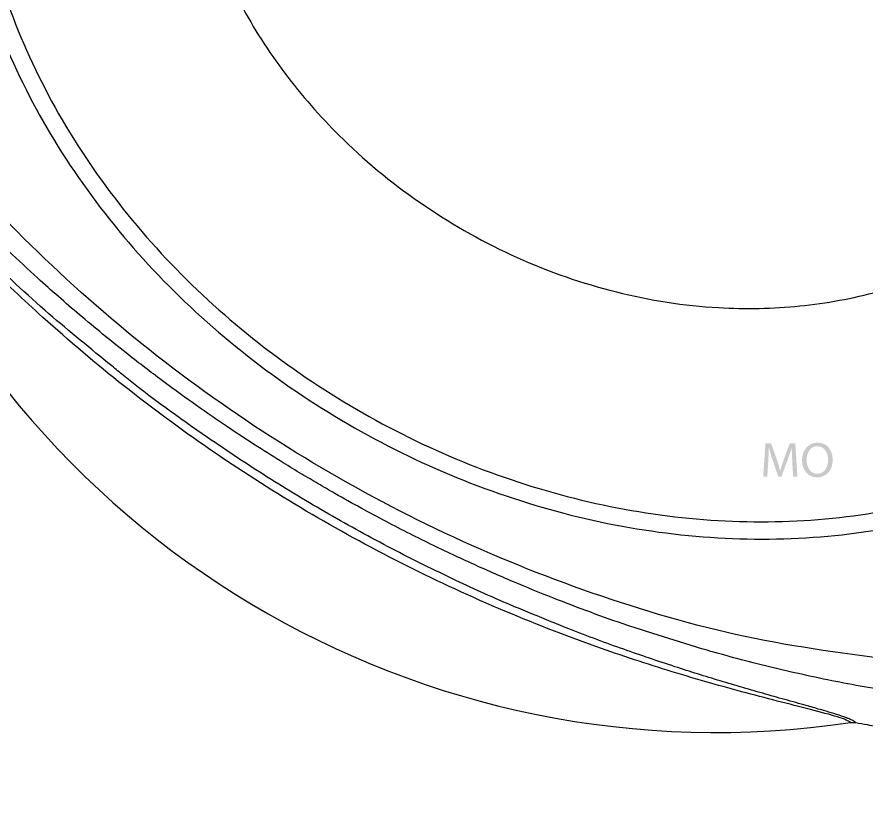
# Model space of a CAD drawing. Extents: x 527 to 611, y 788 to 934.
# Drawn here: x 561.071 to 563.125, y 807.586 to 809.486 of the extents above; entities that cross this region are included whole.
import ezdxf

# ---------------------------------------------------------------- set-up
doc = ezdxf.new("R2010")
doc.units = 0
doc.header["$MEASUREMENT"] = 0
doc.layers.add('1', color=4, linetype='Continuous')
doc.layers.add('GEOMETRY', color=3, linetype='Continuous', lineweight=25)

# ---------------------------------------------------------------- blocks, each defined once
blk = doc.blocks.new('2026_FLAIR')
at = {"layer": 'GEOMETRY'}
for p, q in [((36.0201, 4.4173), (36.0265, 4.4177)), ((36.0265, 4.4177), (36.0329, 4.4171))]:
    blk.add_line(p, q, dxfattribs=at)
blk.add_arc((35.6964, 6.5889), 2.1956, 199.8905, 278.4773, dxfattribs=at)
for points, knots in [([(33.8474, 6.6991), (33.8508, 6.6074), (33.8577, 6.4232), (33.9301, 6.1537), (34.0441, 5.8967), (34.2004, 5.6576), (34.3928, 5.4418), (34.6165, 5.2538), (34.8652, 5.0977), (35.1326, 4.9771), (35.4125, 4.8958), (35.698, 4.8567), (35.9823, 4.8618), (36.2584, 4.9124), (36.5193, 5.0089), (36.7578, 5.1508), (36.9681, 5.334), (37.1462, 5.5523), (37.2892, 5.7995), (37.3935, 6.0687), (37.4612, 6.3529), (37.4721, 6.5474), (37.4776, 6.6448)], [0, 0, 0, 0, 0.048377, 0.09717, 0.146628, 0.196818, 0.247667, 0.298988, 0.350512, 0.401933, 0.452965, 0.50339, 0.553091, 0.602088, 0.650565, 0.698888, 0.747507, 0.796727, 0.846674, 0.897321, 0.94851, 1, 1, 1, 1]), ([(33.8895, 6.6991), (33.8929, 6.6095), (33.8996, 6.4296), (33.9704, 6.1663), (34.0819, 5.915), (34.2347, 5.6814), (34.4228, 5.4704), (34.6414, 5.2867), (34.8845, 5.1341), (35.1458, 5.0162), (35.4193, 4.9369), (35.6983, 4.8986), (35.976, 4.9037), (36.2457, 4.9532), (36.5006, 5.0474), (36.7335, 5.1861), (36.9389, 5.3649), (37.1128, 5.5782), (37.2525, 5.8196), (37.3544, 6.0826), (37.4205, 6.3602), (37.4311, 6.5502), (37.4365, 6.6455)], [0, 0, 0, 0, 0.0483661, 0.0971492, 0.1465985, 0.1967864, 0.2476419, 0.2989763, 0.3505178, 0.401955, 0.4529952, 0.5034206, 0.5531154, 0.602102, 0.650569, 0.6988811, 0.7474894, 0.7967004, 0.846643, 0.8972925, 0.9484931, 1, 1, 1, 1]), ([(34.409, 6.6983), (34.4114, 6.6347), (34.4162, 6.5068), (34.467, 6.3193), (34.5468, 6.1402), (34.6562, 5.9735), (34.802, 5.8101), (34.9873, 5.6601), (35.2106, 5.5353), (35.4508, 5.4513), (35.683, 5.415), (35.8974, 5.419), (36.0891, 5.4542), (36.2702, 5.5212), (36.4356, 5.6196), (36.5935, 5.7573), (36.7345, 5.9379), (36.845, 6.1605), (36.9166, 6.4033), (36.9277, 6.5721), (36.9332, 6.6569)], [0, 0, 0, 0, 0.048255, 0.096956, 0.14637, 0.19658, 0.247513, 0.311851, 0.376412, 0.440534, 0.503697, 0.553375, 0.602293, 0.650656, 0.698854, 0.747368, 0.808898, 0.871665, 0.935514, 1, 1, 1, 1]), ([(36.1674, 4.5632), (36.0407, 4.5791), (35.7867, 4.6109), (35.4161, 4.7164), (35.0578, 4.8589), (34.7165, 5.0398), (34.3961, 5.2541), (34.102, 5.5009), (33.8353, 5.7754), (33.6873, 5.9825), (33.6135, 6.0859)], [0, 0, 0, 0, 0.124403, 0.249396, 0.374648, 0.499998, 0.625346, 0.750599, 0.875592, 1, 1, 1, 1]), ([(36.0201, 4.4173), (36.0176, 4.4192), (36.0128, 4.4229), (35.9823, 4.4333), (35.9251, 4.4485), (35.844, 4.469), (35.7282, 4.4991), (35.5771, 4.5422), (35.3743, 4.6098), (35.1528, 4.6971), (34.9167, 4.8081), (34.6884, 4.9347), (34.469, 5.0752), (34.2606, 5.2293), (34.0809, 5.3813), (33.9284, 5.5257), (33.8223, 5.636), (33.7448, 5.7212), (33.6921, 5.7805), (33.6559, 5.821), (33.6366, 5.8403), (33.6334, 5.8414), (33.6318, 5.8419)], [0, 0, 0, 0, 0.015065, 0.030185, 0.060632, 0.091486, 0.122566, 0.185055, 0.247842, 0.331779, 0.41586, 0.500006, 0.584152, 0.668229, 0.752161, 0.814944, 0.877433, 0.908513, 0.939367, 0.969814, 0.984935, 1, 1, 1, 1]), ([(35.5424, 4.6328), (35.5221, 4.6391), (35.4715, 4.6547), (35.391, 4.6838), (35.2987, 4.7187), (35.2027, 4.758), (35.1246, 4.7923), (35.0603, 4.822), (35.0105, 4.8457), (34.9543, 4.8735), (34.8959, 4.9035), (34.8352, 4.9361), (34.7804, 4.9667), (34.7329, 4.9943), (34.6911, 5.019), (34.6425, 5.0486), (34.5788, 5.0885), (34.5055, 5.1369), (34.4264, 5.1919), (34.3478, 5.2491), (34.2562, 5.3194), (34.1574, 5.4002), (34.039, 5.504), (33.9217, 5.6164), (33.8297, 5.7103), (33.7853, 5.7611), (33.7762, 5.7715)], [0, 0, 0, 0, 0.029853, 0.074549, 0.120392, 0.168773, 0.220343, 0.240266, 0.268431, 0.297796, 0.328479, 0.360699, 0.394667, 0.416741, 0.43803, 0.462955, 0.496839, 0.54392, 0.586608, 0.632768, 0.681144, 0.749801, 0.813329, 0.904203, 0.980332, 1, 1, 1, 1]), ([(34.2336, 5.2794), (34.1822, 5.3211), (34.0743, 5.4086), (33.9543, 5.5204), (33.8654, 5.6077), (33.8084, 5.6657), (33.7646, 5.7115), (33.7422, 5.7354), (33.7368, 5.7412)], [0, 0, 0, 0, 0.280534, 0.588364, 0.707909, 0.831413, 0.958948, 1, 1, 1, 1]), ([(35.2511, 4.6796), (35.2361, 4.6857), (35.1737, 4.7109), (35.0859, 4.7511), (34.9876, 4.7984), (34.9102, 4.8377), (34.8336, 4.8786), (34.758, 4.9211), (34.6832, 4.9652), (34.6094, 5.0106), (34.5366, 5.0575), (34.4189, 5.1375), (34.3161, 5.2104), (34.2428, 5.2717), (34.2336, 5.2794)], [0, 0, 0, 0, 0.041112, 0.170532, 0.243555, 0.316553, 0.389525, 0.462529, 0.53557, 0.608589, 0.681591, 0.754613, 0.969192, 1, 1, 1, 1]), ([(25.5609, 2.7563), (25.7207, 2.7515), (26.0401, 2.7419), (26.5192, 2.728), (26.9984, 2.7145), (27.4776, 2.7015), (27.9569, 2.6888), (28.4361, 2.6766), (28.9154, 2.6647), (29.3947, 2.6533), (29.874, 2.6423), (30.3534, 2.6318), (30.8328, 2.6216), (31.3122, 2.6119), (31.7916, 2.6026), (32.2711, 2.5937), (32.7506, 2.5852), (33.2301, 2.5771), (33.7096, 2.5695), (34.3836, 2.5593), (35.2555, 2.5475), (36.3289, 2.535), (37.413, 2.5244), (38.1926, 2.5184), (38.6474, 2.5153), (38.7604, 2.5146), (38.8349, 2.5141), (38.8799, 2.514), (38.9129, 2.5138), (38.9422, 2.5144), (38.9757, 2.5156), (39.0095, 2.5173), (39.1209, 2.5249), (39.3107, 2.5517), (39.5709, 2.6223), (39.8225, 2.723), (39.9986, 2.8178), (40.1091, 2.887), (40.159, 2.9199), (40.2081, 2.9539), (40.2565, 2.9891), (40.304, 3.0255), (40.3508, 3.0629), (40.3968, 3.1015), (40.4419, 3.1414), (40.4778, 3.1742), (40.5145, 3.2099), (40.5631, 3.257), (40.642, 3.3338), (40.7513, 3.4399), (40.8908, 3.5756), (41.0607, 3.7407), (41.2609, 3.9353), (41.4914, 4.1595), (41.7522, 4.4131), (41.9361, 4.592), (42.0332, 4.6863)], [0, 0, 0, 0, 0.027771, 0.055544, 0.083316, 0.11109, 0.138865, 0.16664, 0.194416, 0.222193, 0.249971, 0.27775, 0.30553, 0.333311, 0.361093, 0.388876, 0.41666, 0.444445, 0.472231, 0.500018, 0.561592, 0.623785, 0.686597, 0.750027, 0.759296, 0.765653, 0.769655, 0.772259, 0.773466, 0.775397, 0.777343, 0.779303, 0.781278, 0.796746, 0.81251, 0.828027, 0.843744, 0.84721, 0.850673, 0.854136, 0.857599, 0.861065, 0.864536, 0.868013, 0.871499, 0.874996, 0.87647, 0.880395, 0.88677, 0.895595, 0.906871, 0.920596, 0.936772, 0.955398, 0.976474, 1, 1, 1, 1]), ([(42.0332, 4.6863), (41.9446, 4.6002), (41.7757, 4.436), (41.535, 4.2019), (41.3192, 3.9921), (41.1285, 3.8067), (40.9629, 3.6456), (40.8222, 3.5089), (40.7066, 3.3965), (40.616, 3.3085), (40.5505, 3.2448), (40.5099, 3.2055), (40.4854, 3.1816), (40.4681, 3.1655), (40.45, 3.1489), (40.4318, 3.1324), (40.4134, 3.1161), (40.3948, 3.1001), (40.3761, 3.0842), (40.3573, 3.0685), (40.3383, 3.0529), (40.3192, 3.0376), (40.3, 3.0225), (40.2806, 3.0075), (40.2611, 2.9928), (40.2414, 2.9782), (40.2216, 2.9638), (40.2017, 2.9496), (40.1816, 2.9356), (40.1614, 2.9217), (40.1411, 2.9081), (40.1206, 2.8946), (40.1, 2.8814), (40.0792, 2.8683), (39.9883, 2.8123), (39.8225, 2.723), (39.5709, 2.6223), (39.3107, 2.5518), (39.1097, 2.5233), (38.976, 2.5153), (38.9241, 2.5138), (38.8799, 2.5139), (38.8349, 2.5141), (38.7604, 2.5146), (38.6474, 2.5153), (38.1926, 2.5183), (37.413, 2.5244), (36.3289, 2.535), (35.2555, 2.5475), (34.2557, 2.5611), (33.326, 2.5754), (32.4629, 2.5901), (31.5999, 2.6061), (30.7369, 2.6235), (29.8741, 2.6422), (29.0113, 2.6623), (28.1486, 2.6837), (27.286, 2.7065), (26.4234, 2.7306), (25.8484, 2.7478), (25.5609, 2.7563)], [0, 0, 0, 0, 0.021479, 0.040935, 0.058368, 0.073778, 0.087165, 0.09853, 0.107871, 0.115189, 0.120484, 0.123755, 0.125004, 0.126432, 0.127857, 0.129282, 0.130705, 0.132127, 0.133548, 0.134968, 0.136388, 0.137807, 0.139225, 0.140643, 0.142061, 0.143479, 0.144897, 0.146315, 0.147733, 0.149152, 0.150571, 0.151991, 0.153412, 0.154834, 0.156256, 0.171973, 0.187491, 0.203254, 0.218723, 0.222657, 0.226535, 0.227741, 0.230345, 0.234348, 0.240704, 0.249973, 0.313403, 0.376215, 0.438408, 0.499982, 0.549998, 0.600011, 0.65002, 0.700026, 0.750028, 0.800028, 0.850025, 0.900019, 0.950011, 1, 1, 1, 1]), ([(35.9212, 4.456), (35.9206, 4.4562), (35.9042, 4.4609), (35.8685, 4.4708), (35.8152, 4.4858), (35.7606, 4.5015), (35.7057, 4.5178), (35.6507, 4.5346), (35.5729, 4.5594), (35.4697, 4.5945), (35.3544, 4.6368), (35.2813, 4.6672), (35.2511, 4.6796)], [0, 0, 0, 0, 0.003246, 0.087901, 0.171542, 0.254226, 0.335994, 0.416872, 0.496877, 0.677417, 0.867163, 1, 1, 1, 1]), ([(36.1127, 4.4929), (36.0602, 4.5023), (35.9534, 4.5213), (35.7978, 4.5578), (35.66, 4.5946), (35.5767, 4.6216), (35.5424, 4.6328)], [0, 0, 0, 0, 0.27241, 0.553266, 0.81565, 1, 1, 1, 1]), ([(36.0329, 4.4171), (36.0309, 4.4189), (36.0283, 4.4213), (36.0193, 4.4253), (36.0126, 4.428), (36.0005, 4.4324), (35.9818, 4.4384), (35.9536, 4.4468), (35.9327, 4.4528), (35.9212, 4.456)], [0, 0, 0, 0, 0.208004, 0.281548, 0.357053, 0.434548, 0.628009, 0.795988, 1, 1, 1, 1]), ([(36.0329, 4.4171), (36.0423, 4.4154), (36.059, 4.4124), (36.0758, 4.4096), (36.0832, 4.4084)], [0, 0, 0, 0, 0.561477, 1, 1, 1, 1])]:
    blk.add_open_spline(points, degree=3, knots=knots, dxfattribs=at)

msp = doc.modelspace()

# ---------------------------------------------------------------- hatches: boundary and pattern name
at = {"layer": '1'}
h = msp.add_hatch(color=3, dxfattribs=at)
edge = h.paths.add_edge_path()
edge.add_spline(control_points=[(562.9463, 808.4102), (562.9457, 808.4215), (562.9449, 808.4352), (562.9449, 808.4452), (562.9449, 808.4452), (562.9447, 808.4452), (562.9447, 808.4452), (562.9418, 808.4358), (562.9386, 808.4256), (562.9345, 808.4144), (562.9345, 808.4144), (562.9201, 808.375), (562.9201, 808.375), (562.9201, 808.375), (562.9122, 808.375), (562.9122, 808.375), (562.9122, 808.375), (562.899, 808.4137), (562.899, 808.4137), (562.8951, 808.4252), (562.892, 808.4356), (562.8897, 808.4452), (562.8897, 808.4452), (562.8895, 808.4452), (562.8895, 808.4452), (562.8892, 808.4351), (562.8886, 808.4216), (562.8879, 808.4093), (562.8879, 808.4093), (562.8857, 808.3745), (562.8857, 808.3745), (562.8857, 808.3745), (562.8757, 808.3745), (562.8757, 808.3745), (562.8757, 808.3745), (562.8814, 808.4557), (562.8814, 808.4557), (562.8814, 808.4557), (562.8948, 808.4557), (562.8948, 808.4557), (562.8948, 808.4557), (562.9086, 808.4164), (562.9086, 808.4164), (562.912, 808.4064), (562.9146, 808.3975), (562.9168, 808.3891), (562.9168, 808.3891), (562.917, 808.3891), (562.917, 808.3891), (562.9192, 808.3973), (562.9221, 808.4062), (562.9257, 808.4164), (562.9257, 808.4164), (562.9401, 808.4557), (562.9401, 808.4557), (562.9401, 808.4557), (562.9535, 808.4557), (562.9535, 808.4557), (562.9535, 808.4557), (562.9585, 808.3745), (562.9585, 808.3745), (562.9585, 808.3745), (562.9482, 808.3745), (562.9482, 808.3745), (562.9482, 808.3745), (562.9463, 808.4102), (562.9463, 808.4102)], knot_values=[0, 0, 0, 0, 1, 1, 1, 2, 2, 2, 3, 3, 3, 4, 4, 4, 5, 5, 5, 6, 6, 6, 7, 7, 7, 8, 8, 8, 9, 9, 9, 10, 10, 10, 11, 11, 11, 12, 12, 12, 13, 13, 13, 14, 14, 14, 15, 15, 15, 16, 16, 16, 17, 17, 17, 18, 18, 18, 19, 19, 19, 20, 20, 20, 21, 21, 21, 22, 22, 22, 22], degree=3, periodic=0)
h = msp.add_hatch(color=3, dxfattribs=at)
edge = h.paths.add_edge_path(flags=16)
edge.add_spline(control_points=[(563.0068, 808.3818), (563.0234, 808.3818), (563.0328, 808.3971), (563.0328, 808.4155), (563.0328, 808.4316), (563.0244, 808.4484), (563.0069, 808.4484), (562.9895, 808.4484), (562.9808, 808.4322), (562.9808, 808.4146), (562.9808, 808.3975), (562.9902, 808.3818), (563.0067, 808.3818), (563.0067, 808.3818), (563.0068, 808.3818), (563.0068, 808.3818)], knot_values=[0, 0, 0, 0, 1, 1, 1, 2, 2, 2, 3, 3, 3, 4, 4, 4, 5, 5, 5, 5], degree=3, periodic=0)
edge = h.paths.add_edge_path()
edge.add_spline(control_points=[(563.0063, 808.3732), (562.9848, 808.3732), (562.9698, 808.3898), (562.9698, 808.4144), (562.9698, 808.4401), (562.9857, 808.457), (563.0074, 808.457), (563.0296, 808.457), (563.044, 808.44), (563.044, 808.4159), (563.044, 808.3881), (563.027, 808.3732), (563.0064, 808.3732), (563.0064, 808.3732), (563.0063, 808.3732), (563.0063, 808.3732)], knot_values=[0, 0, 0, 0, 1, 1, 1, 2, 2, 2, 3, 3, 3, 4, 4, 4, 5, 5, 5, 5], degree=3, periodic=0)

# ---------------------------------------------------------------- block references
msp.add_blockref('2026_FLAIR', (527.0666, 803.3631), dxfattribs=at)

doc.saveas('drawing.dxf')
